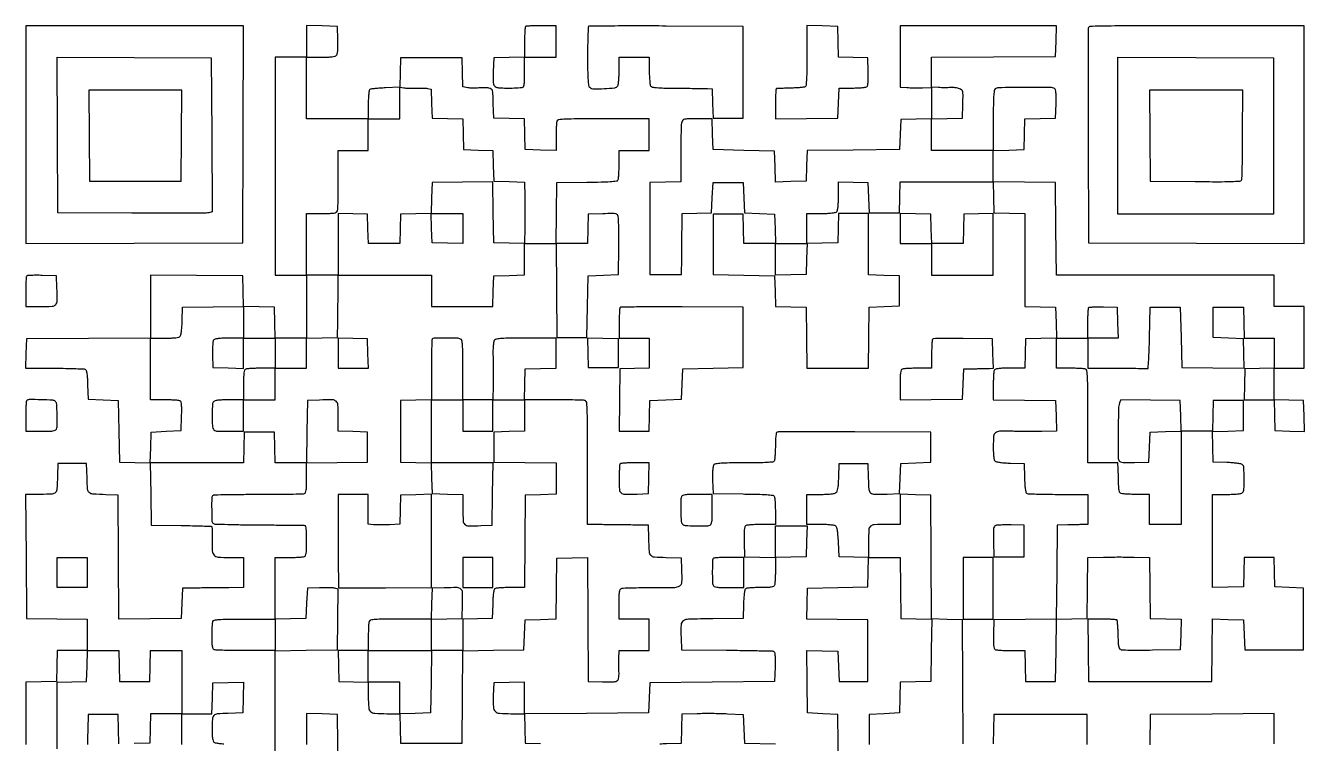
# Model space of a CAD drawing. Extents: x 179 to 1071, y 112 to 1107.
# Drawn here: x 179 to 1071, y 606 to 1107 of the extents above; entities that cross this region are included whole.
import ezdxf

# ---------------------------------------------------------------- set-up
doc = ezdxf.new("R2010")
doc.units = 0

msp = doc.modelspace()

# ---------------------------------------------------------------- linework, layer by layer
for points in [[(353, 584), (353, 627.480498), (353, 670.960995), (374.75, 671.230498), (396.5, 671.5), (396.73565, 692.73455), (396.9713, 713.969099), (394.73565, 714.529604, 0.048089), (393.39282, 714.731927, 0.00718), (390.659847, 714.838788, 0.008019), (387.418254, 714.866937, 0.006836), (384, 714.795054), (375.5, 714.5), (375, 704), (374.5, 693.5), (363.75, 693.216168), (353, 692.932337), (353, 714.466168), (353, 736), (362.418213, 736, 0.005951), (366.140776, 736.044305, 0.007831), (369.534475, 736.178303, 0.005915), (372.361889, 736.367894, 0.07203), (373.418213, 736.606989, 0.205218), (374.23239, 737.398405, 0.063068), (374.69735, 739.086379, 0.030363), (374.940414, 742.039857, 0.005351), (375, 747.606989, 0.006198), (374.938462, 752.570957, 0.023315), (374.716381, 755.675367, 0.032937), (374.355147, 757.617592, 0.310303), (373.75, 758.147591, 0.026645), (372.77496, 758.210326, 0.000163), (363.887827, 758.304976, 0.000673), (353.739243, 758.396104, 0.000429), (341.931964, 758.476114, -0.002213), (330.129459, 758.598207, -0.003482), (319.996087, 758.81848, -0.000929), (311.174445, 759.08813, -0.131032), (310.181964, 759.38754, -0.249269), (309.202904, 761.06375, -0.007455), (308.99219, 769.440656, -0.007378), (309.030067, 777.826138, -0.254796), (309.976166, 779.48527, -0.13406), (310.805462, 779.730075, -0.000663), (319.609708, 779.899024, -0.002953), (329.658116, 780.01917, -0.001857), (341.400415, 780.046603, 0.001861), (353.184314, 780.074231, 0.002876), (363.36725, 780.194584, 0.000912), (372.182421, 780.365564, 0.086512), (373.424248, 780.609305, 0.2059), (374.234339, 781.398814, 0.062474), (374.69745, 783.089555, 0.030266), (374.940287, 786.042452, 0.005385), (375, 791.587101), (375, 801.960225), (396.25, 802.230112), (417.5, 802.5), (417.5, 813), (417.5, 823.5), (407.25, 823.784983), (397, 824.069966), (397, 834.515931, 0.013279), (396.787682, 842.508945, 0.203503), (395.601462, 844.935814, 0.179309), (392.962726, 845.92841, 0.009911), (384, 845.795054), (375.5, 845.5), (375.230498, 823.75), (374.960995, 802), (364.014329, 802), (353.067663, 802), (352.783832, 812.75), (352.5, 823.5), (342, 823.5), (331.5, 823.5), (331.216168, 812.75), (330.932337, 802), (298.432337, 802), (265.932337, 802), (266.216168, 812.75), (266.5, 823.5), (277, 824), (287.5, 824.5), (287.788231, 834.417355, 0.006827), (287.861823, 839.195195, 0.023663), (287.721018, 842.282937, 0.033714), (287.395734, 844.294865, 0.19692), (286.788231, 845.152042, 0.115445), (285.860149, 845.475649, 0.007585), (283.014355, 845.733781, 0.010675), (279.578609, 845.919286, 0.007755), (275.75, 845.984687), (266, 846), (266, 867.5), (266, 889), (275.877555, 889, 0.00775), (280.465038, 889.07111, 0.021862), (283.661716, 889.310401, 0.027915), (285.855494, 889.69658, 0.163434), (286.837437, 890.304124, 0.131421), (287.277004, 891.259099, 0.010763), (287.687053, 893.999888, 0.013854), (288.019842, 897.34104, 0.010217), (288.209882, 901.054124), (288.5, 910.5), (309.75, 910.769888), (331, 911.039775), (331, 900.019888), (331, 889), (321.122445, 889, 0.007831), (316.571441, 888.928718, 0.021429), (313.364445, 888.690402, 0.026635), (311.147197, 888.309148, 0.165109), (310.176942, 887.713201, 0.138649), (309.750801, 886.751687, 0.014183), (309.466611, 884.25361, 0.016207), (309.301367, 881.109089, 0.010475), (309.304497, 877.463201), (309.5, 868.5), (320.25, 868.216168), (331, 867.932337), (331, 878.466168), (331, 889), (342, 889), (353, 889), (353, 878.5), (353, 868), (343.581787, 868, 0.005951), (339.859224, 867.955695, 0.007831), (336.465525, 867.821697, 0.005915), (333.638111, 867.632106, 0.07203), (332.581787, 867.393011, 0.205218), (331.76761, 866.601595, 0.063068), (331.30265, 864.913621, 0.030363), (331.059586, 861.960143, 0.005351), (331, 856.393011), (331, 846), (321.2, 846, 0.008695), (316.928253, 845.925705, 0.018472), (313.630442, 845.688776, 0.019349), (311.200304, 845.328068, 0.150969), (310.2, 844.8, 0.180438), (309.359131, 842.958582, 0.010157), (309.033618, 836.583513, 0.015809), (309.039417, 830.235482, 0.05739), (309.630286, 826.25, 0.133542), (310.365943, 824.986773, 0.144985), (311.618562, 824.318691, 0.046747), (314.088289, 824.049468, 0.003789), (320.616631, 824), (331, 824), (331, 835), (331, 846), (342, 846), (353, 846), (353, 857), (353, 868), (364, 868), (375, 868), (375, 878.466168), (375, 888.932337), (385.75, 889.216168), (396.5, 889.5), (396.704554, 900.5, 0.001111), (396.786257, 905.490286, 0.000664), (396.86237, 911.426562, 0.000664), (396.922475, 917.339105, 0.001152), (396.954554, 922.25), (397, 933), (429.5, 933), (462, 933), (462, 922), (462, 911), (483.466168, 911), (504.932337, 911), (505.216168, 921.75), (505.5, 932.5), (516.25, 932.783832), (527, 933.067663), (527, 944.033832), (527, 955), (537.986336, 955), (548.972671, 955), (549.236336, 922.25), (549.5, 889.5), (560, 889.5), (570.5, 889.5), (571, 911), (571.5, 932.5), (582, 933), (592.5, 933.5), (592.707154, 952.5, 0.00249), (592.751242, 959.944989, 0.003497), (592.711014, 966.589874, 0.00208), (592.614736, 972.183745, 0.046977), (592.429398, 973.784677, 0.130254), (591.778368, 975.072084, 0.16623), (590.627756, 975.721912, 0.049678), (588.292738, 975.921782, 0.003489), (581.722245, 975.784677), (571.5, 975.5), (571.215017, 965.25), (570.930034, 955), (559.945129, 955), (548.960225, 955), (549.230112, 976.25), (549.5, 997.5), (570.453905, 997.770909, 0.003025), (580.461676, 997.960859, 0.01097), (586.820243, 998.259718, 0.009456), (591.178296, 998.64341, 0.228384), (592.188593, 999.270909, 0.116808), (592.498111, 1000.164699, 0.007107), (592.744518, 1003.003017, 0.010291), (592.921976, 1006.425604, 0.007413), (592.984687, 1010.25), (593, 1020), (603.5, 1020), (614, 1020), (614, 1031), (614, 1042), (582.106989, 1042, 0.001266), (563.712104, 1041.953426, 0.010892), (555.498054, 1041.732843, 0.016926), (550.79951, 1041.344421, 0.278928), (549.606989, 1040.418213, 0.0721), (549.367872, 1039.361111, 0.005887), (549.178303, 1036.524537, 0.007809), (549.044304, 1033.119908, 0.00593), (549, 1029.384381), (549, 1019.932337), (538.25, 1020.216168), (527.5, 1020.5), (527.216508, 1031.216508), (526.933016, 1041.933016), (516.216508, 1042.216508), (505.5, 1042.5), (505.215811, 1052.678054, 0.003511), (504.979961, 1059.4261, 0.057567), (504.627258, 1061.654614, 0.180797), (503.819283, 1062.763461, 0.09359), (502.215811, 1063.435219, 0.033736), (500.876884, 1063.627515, 0.01387), (499.04401, 1063.714568, 0.013649), (497.064985, 1063.699579, 0.017044), (495.231884, 1063.572975, -0.017521), (493.346104, 1063.444539, -0.012072), (491.204593, 1063.425645, -0.012186), (489.141171, 1063.507587, -0.024208), (487.515483, 1063.6912), (484.067198, 1064.25078), (483.783599, 1074.37539), (483.5, 1084.5), (462, 1084.5), (440.5, 1084.5), (440.215977, 1074.336928), (439.931953, 1064.173856), (442.715977, 1063.656725, 0.029166), (444.15437, 1063.475486, 0.009447), (446.297818, 1063.372237, 0.009383), (448.6901, 1063.347178, 0.01041), (451, 1063.414438, -0.009518), (453.304936, 1063.485672, -0.008687), (455.682295, 1063.472567, -0.008725), (457.805691, 1063.386874, -0.027759), (459.216323, 1063.226376), (461.932645, 1062.763471), (462.216323, 1052.631735), (462.5, 1042.5), (473.216508, 1042.216508), (483.933016, 1041.933016), (484.216508, 1031.216508), (484.5, 1020.5), (494.716519, 1020.215387), (504.933039, 1019.930773), (505.216519, 1009.215387), (505.5, 998.5), (516.216508, 998.216508), (526.933016, 997.933016), (527.216508, 987.716508, -0.004717), (527.303, 982.992838, -0.002562), (527.324784, 977.186661, -0.002552), (527.28653, 971.279239, -0.004038), (527.187011, 966.216807), (526.874022, 954.933614), (516.187011, 955.216807), (505.5, 955.5), (505.230055, 976.76983), (504.960109, 998.039659), (483.730055, 997.76983), (462.5, 997.5), (462.216508, 986.783492), (461.933016, 976.066984), (451.216508, 975.783492), (440.5, 975.5), (440.215017, 965.25), (439.930034, 955), (429, 955), (418.069966, 955), (417.784983, 965.25), (417.5, 975.5), (407.25, 975.784983), (397, 976.069966), (397, 954.534983), (397, 933), (386, 933), (375, 933), (375, 954.5), (375, 976), (385.393011, 976, 0.004973), (391.189863, 976.057652, 0.033632), (394.047289, 976.307247, 0.078579), (395.629862, 976.816287, 0.186196), (396.446009, 977.719899, 0.072938), (396.700008, 978.851551, 0.006692), (396.87834, 981.734044, 0.008533), (396.986822, 985.194514, 0.006585), (396.990985, 988.969899, -0.001541), (396.951255, 993.391316, -0.000823), (396.927974, 998.858345, -0.000819), (396.922525, 1004.441095, -0.001277), (396.937986, 1009.25), (397, 1020), (407.5, 1020), (418, 1020), (418, 1031), (418, 1042), (429, 1042), (440, 1042), (440, 1053.002541), (440, 1064.005081), (430.061295, 1063.59944, 0.00572), (426.176507, 1063.39635, 0.008135), (422.730329, 1063.12028, 0.00499), (419.8539, 1062.813689, 0.10979), (419.061295, 1062.537882, 0.220157), (418.612945, 1061.859226, 0.012651), (418.293185, 1059.316945, 0.016255), (418.071006, 1056.021126, 0.008701), (418, 1051.940983), (418, 1042), (396.5, 1042), (375, 1042), (375, 1063.5), (375, 1085), (384.877555, 1085, 0.007345), (389.653266, 1085.070162, 0.024181), (392.794146, 1085.314808, 0.035127), (394.875583, 1085.728754, 0.154085), (395.916414, 1086.399285, 0.132968), (396.412685, 1087.486141, 0.020746), (396.703614, 1089.849829, 0.018924), (396.84141, 1093.042317, 0.009044), (396.788859, 1097.149285), (396.5, 1106.5), (385.75, 1106.783832), (375, 1107.067663), (375, 1096.033832), (375, 1085), (364, 1085), (353, 1085), (353, 1009), (353, 933), (364, 933), (375, 933), (375, 911), (375, 889), (364.033832, 889), (353.067663, 889), (352.783832, 899.75), (352.5, 910.5), (341.783492, 910.783492), (331.066984, 911.066984), (330.783492, 921.783492), (330.5, 932.5), (298.25, 932.763853), (266, 933.027706), (266, 911.024476), (266, 889.021245), (222.75, 888.760623), (179.5, 888.5), (179.215017, 878.25), (178.930034, 868), (199.215017, 867.984687, -0.003538), (207.076835, 867.923121, -0.005399), (213.897075, 867.747767, -0.002133), (219.727615, 867.50993, -0.131013), (220.711195, 867.199653, -0.199883), (221.262532, 866.411, -0.01918), (221.684251, 864.055937, -0.019108), (222.012968, 860.800174, -0.00836), (222.211195, 856.464966), (222.5, 846.5), (233, 846), (243.5, 845.5), (244, 824), (244.5, 802.5), (255.230591, 802.216365), (265.961183, 801.93273), (266.230591, 780.216365), (266.5, 758.5), (287.40472, 758.261946, -0.002132), (295.453606, 758.135955, -0.003434), (302.310237, 757.952263, -0.000677), (308.333837, 757.741317, -0.189479), (308.79134, 757.541993, -0.186573), (308.979681, 757.116243, -0.003703), (309.076643, 754.704492, -0.008295), (309.122821, 751.852023, -0.005409), (309.085875, 748.559123, 0.016957), (309.180737, 740.571025, 0.18061), (310.434124, 737.632361, 0.186416), (313.287515, 736.2832, 0.01827), (321.035184, 736), (331, 736), (331, 725.5), (331, 715), (320.75, 714.902492, 0.000362), (316.032594, 714.8542, 0.000201), (310.279688, 714.788832, 0.0002), (304.45558, 714.717978, 0.000324), (299.5, 714.652492), (288.5, 714.5), (288, 704), (287.5, 693.5), (265.760637, 693.230527), (244.021274, 692.961055), (243.760637, 736.230527), (243.5, 779.5), (235, 779.75078, -0.008001), (225.85434, 780.167162, -0.165236), (223.34273, 781.196667, -0.196929), (222.190479, 783.49116, -0.012174), (221.784869, 791.2603), (221.5, 801.5), (211.5, 801.5), (201.5, 801.5), (201.24922, 793, -0.007931), (200.829655, 783.756022, -0.170355), (199.784908, 781.275899, -0.199704), (197.469776, 780.184801, -0.011549), (189.470325, 780), (178.978755, 780), (179.239377, 736.75), (179.5, 693.5), (200.75, 693.230112), (222, 692.960225), (222, 681.980112), (222, 671), (211.533832, 671), (201.067663, 671), (200.783832, 660.25), (200.5, 649.5), (189.75, 649.216168), (179, 648.932337), (179, 605.446281)], [(833.021245, 606), (832.760623, 649.25), (832.5, 692.5), (821.760597, 692.783724), (811.021195, 693.067448), (810.760597, 736.283724), (810.5, 779.5), (799.75, 779.783832), (789, 780.067663), (789, 769.533832), (789, 759), (780.25, 758.986345, 0.009413), (771.010986, 758.797967, 0.17743), (768.372899, 757.712278, 0.197684), (767.203053, 755.219848, 0.012126), (767, 746.848386), (767, 735.930034), (756.75, 736.215017), (746.5, 736.5), (746, 746.789574, 0.007003), (745.685265, 751.813858, 0.024907), (745.278859, 755.012702, 0.037482), (744.750792, 757.071307, 0.172307), (744, 758.024261, 0.108824), (742.965684, 758.396488, 0.009887), (740.223437, 758.696246, 0.012444), (736.902151, 758.909829, 0.00942), (733.25, 758.984687), (724, 759), (724, 769.5), (724, 780), (733.30887, 780, 0.009812), (737.35615, 780.079431, 0.018544), (740.610301, 780.328301, 0.02024), (743.071188, 780.710018, 0.112838), (744.28333, 781.25, 0.135585), (745.125269, 782.340539, 0.052369), (745.663989, 784.191066, 0.030165), (746.011887, 787.117316, 0.007256), (746.224459, 792), (746.5, 801.5), (756.5, 801.5), (766.5, 801.5), (766.784869, 791.2603, 0.013827), (767.218122, 783.45705, 0.200378), (768.466432, 781.051258, 0.174565), (771.13313, 780.074823, 0.010012), (780, 780.204946), (788.5, 780.5), (789, 791), (789.5, 801.5), (800, 802), (810.5, 802.5), (810.5, 813), (810.5, 823.5), (757.5, 823.662905, 0.000883), (737.091495, 823.689595, 0.001422), (719.701563, 823.632187, 0.000219), (704.282048, 823.530694, 0.092989), (703.25, 823.329572, 0.238943), (702.665542, 822.668275, 0.031135), (702.294587, 820.764638, 0.024166), (702.059199, 817.896344, 0.007972), (701.984687, 813.666667, -0.008158), (701.919853, 810.062568, -0.011123), (701.736193, 806.818193, -0.008145), (701.480209, 804.134082, -0.114021), (701.160254, 803.225056, -0.227039), (700.108342, 802.567328, -0.012865), (696.183001, 802.226721, -0.012304), (690.209479, 802.010273, -0.002945), (680.280077, 801.953446, 0.002795), (669.953394, 801.897436, 0.013421), (664.074053, 801.674778, 0.017718), (660.368694, 801.302534, 0.187791), (659.065652, 800.579105, 0.134505), (658.581367, 799.509967, 0.01961), (658.296278, 797.119442, 0.018454), (658.159879, 793.917876, 0.009139), (658.211141, 789.850715), (658.5, 780.5), (679.43078, 780.266509, -0.002914), (689.644088, 780.093044, -0.011524), (695.919899, 779.805049, -0.011028), (700.117617, 779.422171, -0.226826), (701.165467, 778.766509, -0.114482), (701.483488, 777.860578, -0.007973), (701.737725, 775.15485, -0.010987), (701.920243, 771.885433, -0.008035), (701.984687, 768.25), (702, 759), (692.25, 758.984687, 0.007747), (688.42149, 758.91935, 0.010666), (684.986053, 758.734034, 0.007573), (682.140441, 758.476177, 0.115477), (681.21316, 758.152902, 0.199716), (680.60233, 757.281101, 0.032047), (680.279186, 755.18343, 0.022682), (680.138947, 751.955578, 0.006397), (680.21316, 746.918214), (680.5, 736.5), (691.25, 736.216168), (702, 735.932337), (702, 727.047956, -0.0063), (701.955668, 723.529935, -0.008182), (701.821697, 720.308712, -0.006369), (701.631755, 717.625356, -0.070869), (701.393011, 716.581787, -0.194682), (700.644645, 715.780017, -0.068336), (699.110608, 715.307461, -0.033702), (696.463534, 715.055269, -0.006483), (691.643011, 714.984687, 0.007787), (688.052528, 714.922753, 0.010713), (684.829971, 714.747767, 0.007626), (682.161051, 714.504423, 0.115495), (681.288805, 714.199653, 0.199883), (680.737468, 713.411, 0.01918), (680.315749, 711.055937, 0.019108), (679.987032, 707.800174, 0.00836), (679.788805, 703.464966), (679.5, 693.5), (658.264071, 693.230153, 0.003568), (641.474131, 692.89695, 0.129025), (637.789178, 691.822906, 0.254171), (636.206112, 689.138025, 0.017415), (636.204946, 680), (636.5, 671.5), (667.980235, 671.268639, -0.001458), (680.141057, 671.143795, -0.002286), (690.596478, 670.958144, -0.000594), (699.720242, 670.743559, -0.085635), (700.765415, 670.536524, -0.244362), (701.395366, 669.825565, -0.037846), (701.724303, 667.910156, -0.024495), (701.864417, 664.828464, -0.006055), (701.785181, 659.767885), (701.5, 649.5), (658, 649), (614.5, 648.5), (614, 638), (613.5, 627.5), (570.25, 627.239377), (527, 626.978755), (527, 638.023209), (527, 649.067663), (516.25, 648.783832), (505.5, 648.5), (505.213897, 639.357531, 0.01941), (505.272223, 631.613687, 0.186528), (506.577751, 628.651859, 0.180635), (509.557868, 627.287282, 0.017997), (517.536445, 627), (526.930034, 627), (527.215017, 616.75), (527.5, 606.5), (538.25, 606.216168)], [(745.76903, 596.072148, 0.002925), (745.720112, 606.040545), (745.5, 626.5), (735, 627), (724.5, 627.5), (724.230403, 649.284031), (723.960806, 671.068061), (734.730403, 670.784031), (745.5, 670.5), (746, 660), (746.5, 649.5), (756.5, 649.5), (766.5, 649.5), (766.5, 671), (766.5, 692.5), (745.216371, 692.769986), (723.932742, 693.039971), (724.216371, 703.769986), (724.5, 714.5), (745.5, 715), (766.5, 715.5), (766.784983, 725.75), (767.069966, 736), (778.015095, 736), (788.960225, 736), (789.230112, 714.75), (789.5, 693.5), (800.269408, 693.215971), (811.038815, 692.931943), (810.769408, 671.215971), (810.5, 649.5), (799.783492, 649.216508), (789.066984, 648.933016), (788.783492, 638.216508), (788.5, 627.5), (778, 627), (767.5, 626.5), (767.5, 605.5)], [(200.88882, 602.481999, -0.000694), (200.881759, 612.561227, -0.00058), (200.904131, 624.670949, -0.000337), (200.957682, 639.215017), (201, 648.930034), (211.25, 649.215017), (221.5, 649.5), (221.783832, 660.25), (222.067663, 671), (233, 671), (243.932337, 671), (244.216168, 660.25), (244.5, 649.5), (255, 649.5), (265.5, 649.5), (265.783832, 660.25), (266.067663, 671), (277.033832, 671), (288, 671), (288, 649), (288, 627), (277.034983, 627), (266.069966, 627), (265.784983, 616.75), (265.5, 606.5), (254.785353, 606.216527)], [(287.860325, 605.573437, 0.000692), (287.920534, 611.373532, 0.001159), (287.953106, 616.25), (288, 627), (298.466168, 627), (308.932337, 627), (309.216168, 637.75), (309.5, 648.5), (320.284178, 648.784178), (331.068357, 649.068357), (330.784178, 638.284178), (330.5, 627.5), (320.357794, 627.216207, 0.012758), (312.700826, 626.806256, 0.184021), (310.284945, 625.660123, 0.180255), (309.218499, 623.18736, 0.012146), (309.013655, 615.372445, 0.012601), (309.087186, 612.215035, 0.026863), (309.336181, 609.787097, 0.032908), (309.732188, 608.030245, 0.148727), (310.304124, 607.162563, 0.131421), (311.259099, 606.722996, 0.010763), (313.999888, 606.312947, 0.013854), (317.34104, 605.980158, 0.010217)], [(244.070705, 605.933054), (243.785353, 616.216527), (243.5, 626.5), (233, 626.5), (222.5, 626.5), (222.296894, 616, 0.001202), (222.215634, 611.202902, 0.000693), (222.139675, 605.426563, 0.000692)], [(396.79332, 595.998408, 0.00288), (396.735476, 606.050041), (396.5, 626.5), (385.75, 626.783832), (375, 627.067663), (375, 605.533832)], [(621.445159, 606.01506, -0.007781), (626.035936, 606.212654), (636.5, 606.5), (636.78428, 616.686339), (637.068561, 626.872678), (647.399277, 627.186339, -0.006256), (652.140182, 627.270926, -0.003528), (657.892816, 627.260987, -0.00352), (663.698067, 627.169124, -0.00576), (668.614997, 627), (679.5, 626.5), (680, 616.5), (680.5, 606.5), (702, 606)]]:
    msp.add_lwpolyline(points, format="xyb")
for points in [[(179, 1030.993714), (179, 954.987428), (254.75, 955.243714), (330.5, 955.5), (330.756286, 1031.25), (331.012572, 1107), (255.006286, 1107), (179, 1107)], [(223.235953, 1030.25), (223.5, 998.5), (255.5, 998.5), (287.5, 998.5), (287.764047, 1030.25), (288.028094, 1062), (255.5, 1062), (222.971906, 1062)], [(484, 965.466168), (484, 954.932337), (473.25, 955.216168), (462.5, 955.5), (462.215017, 965.75), (461.930034, 976), (472.965017, 976), (484, 976)], [(789, 965.533832), (789, 955), (800, 955), (811, 955), (811, 944), (811, 933), (832.5, 933), (854, 933), (854, 954.534983), (854, 976.069966), (843.75, 975.784983), (833.5, 975.5), (833.215017, 965.25), (832.930034, 955), (822, 955), (811.069966, 955), (810.784983, 965.25), (810.5, 975.5), (799.75, 975.783832), (789, 976.067663)], [(723.783832, 944.25), (723.5, 933.5), (712.75, 933.216168), (702, 932.932337), (702, 943.966168), (702, 955), (713.033832, 955), (724.067663, 955)], [(397, 878.534983), (397, 868), (407.534983, 868), (418.069966, 868), (417.784983, 878.25), (417.5, 888.5), (407.25, 888.784983), (397, 889.069966)], [(571.214639, 878.78419), (571.5, 868.5), (582, 868.5), (592.5, 868.5), (592.5, 878.5), (592.5, 888.5), (581.714639, 888.78419), (570.929279, 889.068381)], [(723.783832, 747.25), (723.5, 736.5), (712.75, 736.216168), (702, 735.932337), (702, 746.966168), (702, 758), (713.033832, 758), (724.067663, 758)], [(222, 725.5), (222, 715), (211.5, 715), (201, 715), (201, 725.5), (201, 736), (211.5, 736), (222, 736)], [(484, 725.5), (484, 715), (494.5, 715), (505, 715), (505, 725.5), (505, 736), (494.5, 736), (484, 736)], [(833, 714.5), (833, 693), (843.5, 693), (854, 693), (854, 714.5), (854, 736), (843.5, 736), (833, 736)], [(461.769502, 649.25), (461.5, 627.5), (450.75, 627.216168), (440, 626.932337), (440, 637.966168), (440, 649), (429, 649), (418, 649), (418, 660), (418, 671), (440.019502, 671), (462.039005, 671)]]:
    msp.add_lwpolyline(points, close=True)
for points in [[(527.666667, 1106.333333, 0.178489), (527.399823, 1105.754766, 0.004541), (527.195833, 1102.837021, 0.009138), (527.048278, 1099.362473, 0.006042), (527, 1095.367165), (527, 1085.067663), (516.25, 1084.783832), (505.5, 1084.5), (505.213656, 1074.739067, 0.004039), (505.08177, 1068.533522, 0.050799), (505.288317, 1066.201457, 0.147555), (505.943157, 1064.952312, 0.10833), (507.259745, 1064.091345, 0.077354), (509.452685, 1063.62641, 0.010356), (514.186954, 1063.466288, 0.012145), (519.68858, 1063.527862, 0.011699), (525.25, 1063.855691, 0.22989), (526.178853, 1064.405181, 0.105821), (526.704897, 1065.746281, 0.036492), (526.948384, 1068.444431, 0.004262), (527, 1074.5), (527, 1085), (538, 1085), (549, 1085), (549, 1096), (549, 1107), (538.666667, 1107, 0.006022), (534.658388, 1106.951724, 0.009111), (531.172917, 1106.804167, 0.004516), (528.245497, 1106.600197, 0.178563)], [(571.675268, 1106.341934, 0.189092), (571.401492, 1105.714826, 0.001384), (571.19836, 1099.928078, 0.004955), (571.048725, 1093.251947, 0.003125), (571, 1085.455778, 0.002577), (571.055738, 1074.641088, 0.014625), (571.283438, 1068.887531, 0.022959), (571.684662, 1065.405247, 0.181311), (572.477235, 1064.018894, 0.170093), (575.309702, 1062.966422, 0.017242), (582.598842, 1063.080703, 0.015382), (589.901787, 1063.67294, 0.22768), (592.021277, 1065, 0.109076), (592.394667, 1066.034549, 0.009924), (592.695369, 1068.776562, 0.012483), (592.909611, 1072.09785, 0.009449), (592.984687, 1075.75), (593, 1085), (603.5, 1085), (614, 1085), (614.015313, 1075.75, 0.009453), (614.090414, 1072.09785, 0.012487), (614.30473, 1068.776562, 0.009928), (614.60554, 1066.034576, 0.109105), (614.979061, 1065, 0.204865), (616.149538, 1064.194356, 0.027901), (619.157257, 1063.761586, 0.016916), (624.196212, 1063.492808, 0.00295), (633.713748, 1063.363733, -0.000462), (640.760292, 1063.30324, -0.000599), (647.2197, 1063.234085, -0.000448), (652.634223, 1063.16478, -0.005417), (654.715017, 1063.113733), (657.930034, 1063), (658.215017, 1052.75), (658.5, 1042.5), (669, 1042.5), (679.5, 1042.5), (679.5, 1074.5), (679.5, 1106.5), (625.925268, 1106.758601, 0.001186), (605.33587, 1106.809149, 0.001941), (587.889753, 1106.742878, 0.000214), (572.33074, 1106.616723, 0.196695)], [(789, 1085.5), (789, 1064), (793.75, 1063.799084, 0.006221), (796.012667, 1063.731566, 0.002919), (798.940625, 1063.69774, 0.002891), (802.010141, 1063.697948, 0.004059), (804.75, 1063.736219), (811, 1063.87427), (811, 1052.970967), (811, 1042.067663), (800.25, 1041.783832), (789.5, 1041.5), (789, 1031), (788.5, 1020.5), (756.283692, 1020.236191), (724.067383, 1019.972383), (723.783692, 1009.236191), (723.5, 998.5), (712.784171, 998.216515), (702.068343, 997.93303), (701.784171, 1008.716515), (701.5, 1019.5), (680, 1020), (658.5, 1020.5), (658.216168, 1031.25), (657.932337, 1042), (647.5828, 1042, 0.003808), (641.078006, 1041.950457, 0.04688), (638.614743, 1041.681084, 0.145131), (637.364818, 1041.013005, 0.133242), (636.630286, 1039.75, 0.056178), (636.38973, 1038.154016, 0.002325), (636.200423, 1032.369313, 0.00401), (636.062727, 1025.500838, 0.002833), (636.013655, 1017.783832), (636, 998.067663), (625.25, 997.783832), (614.5, 997.5), (614.5, 965.5), (614.5, 933.5), (625.5, 933.5), (636.5, 933.5), (636.628498, 944.5, -0.000016), (636.686516, 949.453141, -0.00001), (636.754941, 955.269411, -0.00001), (636.822715, 961.01116, -0.000018), (636.878498, 965.715017), (637, 975.930034), (647.25, 976.215017), (657.5, 976.5), (658, 987), (658.5, 997.5), (669, 997.5), (679.5, 997.5), (680, 987), (680.5, 976.5), (691, 976), (701.5, 975.5), (701.784983, 965.25), (702.069966, 955), (691.069966, 955), (680.069966, 955), (679.784983, 965.25), (679.5, 975.5), (669, 975.5), (658.5, 975.5), (658.5, 954.5), (658.5, 933.5), (680, 933), (701.5, 932.5), (701.783492, 921.783492), (702.066984, 911.066984), (712.783492, 910.783492), (723.5, 910.5), (723.769888, 889.25), (724.039775, 868), (745.5, 868), (766.960225, 868), (767.230112, 889.25), (767.5, 910.5), (778, 911), (788.5, 911.5), (788.5, 922), (788.5, 932.5), (777.75, 932.783832), (767, 933.067663), (767, 954.533832), (767, 976), (756.534983, 976), (746.069966, 976), (745.784983, 965.75), (745.5, 955.5), (734.75, 955.216168), (724, 954.932337), (724, 965.466168), (724, 976), (733.8, 976, 0.008695), (738.071747, 976.074295, 0.018472), (741.369558, 976.311224, 0.019349), (743.799696, 976.671932, 0.150969), (744.8, 977.2, 0.151099), (745.328426, 978.201601, 0.019307), (745.688993, 980.637948, 0.018431), (745.925784, 983.94585, 0.008651), (746, 988.234983), (746, 998.069966), (756.25, 997.784983), (766.5, 997.5), (767, 987), (767.5, 976.5), (778, 976.5), (788.5, 976.5), (788.783832, 987.25), (789.067663, 998), (821.5, 998), (853.932337, 998), (854.216168, 987.25), (854.5, 976.5), (865.25, 976.216168), (876, 975.932337), (876, 943.5), (876, 911.067663), (886.75, 910.783832), (897.5, 910.5), (897.783485, 899.784171), (898.06697, 889.068343), (887.283485, 888.784171), (876.5, 888.5), (876.215017, 878.25), (875.930034, 868), (865.572006, 868, 0.005378), (860.025624, 867.940347, 0.030449), (857.080782, 867.697172, 0.063222), (855.397244, 867.232062, 0.204941), (854.606989, 866.418213, 0.07199), (854.367906, 865.362338, 0.005931), (854.178303, 862.540204, 0.007843), (854.044306, 859.152805, 0.005963), (854, 855.437715), (854, 846.039005), (875.75, 845.769502), (897.5, 845.5), (897.783832, 834.75), (898.067663, 824), (887.783832, 823.908897, -0.001983), (883.141704, 823.886186, -0.001214), (877.667206, 823.894411, -0.001217), (872.246767, 823.928915, -0.002167), (867.785381, 823.987514, 0.008624), (858.321281, 823.989611, 0.15902), (855.522142, 823.023246, 0.21631), (854.252625, 820.682282, 0.017717), (854, 813.555057, 0.008452), (854.07251, 809.26561, 0.022761), (854.314082, 806.226461, 0.028943), (854.702665, 804.123347, 0.160737), (855.304124, 803.162563, 0.131421), (856.259099, 802.722996, 0.010763), (858.999888, 802.312947, 0.013854), (862.34104, 801.980158, 0.010217), (866.054124, 801.790118), (875.5, 801.5), (875.788805, 791.535034, 0.00836), (875.987032, 787.199826, 0.019108), (876.315749, 783.944063, 0.01918), (876.737468, 781.589, 0.199883), (877.288805, 780.800347, 0.131294), (878.274703, 780.489938, 0.002049), (884.239524, 780.252233, 0.005289), (891.209892, 780.076871, 0.003459), (899.25, 780.015313), (920, 780), (920, 769.5), (920, 759), (916.75, 758.938772, 0.001371), (915.015284, 758.901331, 0.000365), (912.251562, 758.832078, 0.00037), (909.109764, 758.748725, 0.000382), (906, 758.661539), (898.5, 758.445534), (898.236361, 725.742231), (897.972721, 693.038929), (876.236361, 692.769464), (854.5, 692.5), (854.211769, 682.582645, 0.006827), (854.138177, 677.804805, 0.023663), (854.278982, 674.717063, 0.033714), (854.604266, 672.705135, 0.19692), (855.211769, 671.847958, 0.115349), (856.139207, 671.524379, 0.007622), (858.975707, 671.266219, 0.010705), (862.400525, 671.080716, 0.007782), (866.216168, 671.015313), (875.932337, 671), (876.216168, 660.25), (876.5, 649.5), (887, 649.5), (897.5, 649.5), (897.769409, 671.216365), (898.038817, 692.93273), (908.769409, 693.216365), (919.5, 693.5), (919.769707, 714.687975), (920.039414, 735.875951), (930.919814, 736.187975, -0.004495), (935.852219, 736.285059, -0.002695), (941.712027, 736.31612, -0.002698), (947.543315, 736.284129, -0.004696), (952.380405, 736.186051), (962.960597, 735.872102), (963.230298, 714.686051), (963.5, 693.5), (974.283485, 693.215829), (985.06697, 692.931657), (984.783485, 682.215829), (984.5, 671.5), (965, 671.216289, -0.002486), (957.383567, 671.143355, -0.003577), (950.640625, 671.160562, -0.001914), (944.939209, 671.237729, -0.056068), (943.5, 671.424982, -0.162301), (942.410504, 672.112903, -0.11644), (941.774286, 673.41674, -0.042723), (941.42836, 675.930777, -0.004888), (941.190462, 681.650518, 0.00453), (941.035624, 685.438648, 0.006671), (940.825129, 688.761945, 0.00341), (940.59085, 691.563937, 0.116355), (940.381445, 692.191826, 0.232945), (939.865671, 692.514828, 0.006165), (937.102795, 692.762599, 0.011694), (933.77507, 692.941546, 0.007584), (929.921481, 693), (919.960995, 693), (920.230498, 671.25), (920.5, 649.5), (963.5, 649.5), (1006.5, 649.5), (1006.769596, 671.283633), (1007.039192, 693.067266), (1017.769596, 692.783633), (1028.5, 692.5), (1029, 682), (1029.5, 671.5), (1050, 671.5), (1070.5, 671.5), (1070.5, 693), (1070.5, 714.5), (1060.5, 715), (1050.5, 715.5), (1050.215017, 725.75), (1049.930034, 736), (1039.5, 736), (1029.069966, 736), (1028.784983, 725.75), (1028.5, 715.5), (1017.75, 715.216168), (1007, 714.932337), (1007, 747.466168), (1007, 780), (1016.8, 780, 0.008695), (1021.071747, 780.074295, 0.018472), (1024.369558, 780.311224, 0.019349), (1026.799696, 780.671932, 0.150969), (1027.8, 781.2, 0.186413), (1028.874658, 783.627269, 0.013378), (1029.035478, 791.122494, 0.012721), (1028.804305, 798.639733, 0.208414), (1027.695876, 800.837437, 0.131421), (1026.740901, 801.277004, 0.010763), (1024.000112, 801.687053, 0.013854), (1020.65896, 802.019842, 0.010217), (1016.945876, 802.209882), (1007.5, 802.5), (1007.216515, 813.215829), (1006.93303, 823.931657), (1017.716515, 824.215829), (1028.5, 824.5), (1028.5, 835), (1028.5, 845.5), (1018, 845.5), (1007.5, 845.5), (1007.216168, 834.75), (1006.932337, 824), (996, 824), (985.067663, 824), (984.783832, 834.75), (984.5, 845.5), (963.732982, 845.77034), (942.965965, 846.04068), (942.103808, 843.77034, 0.086889), (941.354105, 839.863366, 0.002557), (941.166968, 823.04778, 0.001739), (941.123138, 805.775138, 0.140368), (941.859842, 803.211769, 0.198488), (942.71101, 802.603926, 0.033831), (944.718202, 802.278715, 0.023704), (947.802657, 802.137997, 0.006811), (952.582645, 802.211769), (962.5, 802.5), (963, 813), (963.5, 823.5), (974.25, 823.783832), (985, 824.067663), (985, 791.533832), (985, 759), (974, 759), (963, 759), (963, 769.5), (963, 780), (953.059017, 780, -0.007587), (948.501403, 780.069157, -0.021357), (945.322717, 780.301781, -0.025729), (943.143971, 780.669514, -0.19692), (942.309017, 781.25, -0.096278), (941.98871, 782.046274, -0.014581), (941.711698, 783.748438, -0.015885), (941.504766, 785.802581, -0.013144), (941.411656, 788, 0.001404), (941.366059, 790.416065, 0.000989), (941.301776, 793.132812, 0.000998), (941.229952, 795.731529, 0.002098), (941.161656, 797.75), (941, 802), (930.5, 802), (920, 802), (920, 834.393011, 0.001243), (919.953519, 853.08678, 0.010731), (919.733108, 861.42282, 0.016522), (919.345967, 866.195595, 0.279562), (918.418213, 867.393011, 0.07203), (917.361889, 867.632106, 0.005915), (914.534475, 867.821697, 0.007831), (911.140776, 867.955695, 0.005951), (907.418213, 868), (898, 868), (898, 878.5), (898, 889), (909, 889), (920, 889), (920, 878.5), (920, 868), (940.5, 868, -0.00114), (948.412252, 867.981956, -0.001801), (955.198437, 867.926563, -0.000411), (961.149016, 867.851666, -0.077239), (961.75, 867.75, 0.49189), (962.06223, 867.9602, 0.001309), (962.426563, 873.889062, 0.005582), (962.754431, 880.772959, 0.003294), (963, 889), (963.5, 910.5), (974, 910.5), (984.5, 910.5), (985, 889.5), (985.5, 868.5), (1007.285199, 868.2304), (1029.070399, 867.960799), (1028.785199, 878.2304), (1028.5, 888.5), (1018, 889), (1007.5, 889.5), (1007.5, 900), (1007.5, 910.5), (1018, 910.5), (1028.5, 910.5), (1028.783832, 899.75), (1029.067663, 889), (1039.533832, 889), (1050, 889), (1050, 878.534983), (1050, 868.069966), (1039.75, 867.784983), (1029.5, 867.5), (1029.216168, 856.75), (1028.932337, 846), (1039.432337, 846), (1049.932337, 846), (1050.216168, 835.25), (1050.5, 824.5), (1060.78419, 824.214639), (1071.068381, 823.929279), (1070.78419, 834.714639), (1070.5, 845.5), (1060.25, 845.784983), (1050, 846.069966), (1050, 857.034983), (1050, 868), (1060.5, 868), (1071, 868), (1071, 889.5), (1071, 911), (1060.5, 911), (1050, 911), (1050, 922), (1050, 933), (974.013853, 933), (898.027706, 933), (897.763853, 965.25), (897.5, 997.5), (875.75, 997.769502), (854, 998.039005), (854, 1008.985671), (854, 1019.932337), (864.75, 1020.216168), (875.5, 1020.5), (875.783492, 1031.216508), (876.066984, 1041.933016), (886.783492, 1042.216508), (897.5, 1042.5), (897.788231, 1052.417355, 0.007006), (897.858701, 1057.101695, 0.022563), (897.721368, 1060.214628, 0.029909), (897.411206, 1062.280739, 0.204901), (896.83241, 1063.103577, 0.138933), (893.922547, 1063.932375, 0.002036), (875.881468, 1063.883777, 0.001728), (857.659692, 1063.697529, 0.171412), (855.286107, 1062.822484, 0.194658), (854.62444, 1061.592566, 0.01263), (854.278182, 1057.470214, 0.011774), (854.05916, 1051.213769, 0.002862), (854, 1040.877555), (854, 1020), (832.5, 1020), (811, 1020), (811, 1030.966168), (811, 1041.932337), (821.75, 1042.216168), (832.5, 1042.5), (832.786344, 1052.260933, 0.003758), (832.926745, 1058.697247, 0.057113), (832.704778, 1060.913805, 0.165247), (831.981729, 1062.116097, 0.084827), (830.44928, 1063.019284, 0.040148), (829.183396, 1063.387503, 0.019511), (827.520511, 1063.662341, 0.019213), (825.757309, 1063.814989, 0.026234), (824.162936, 1063.807787, -0.009484), (822.422557, 1063.74161, -0.004511), (820.180675, 1063.719156, -0.00447), (817.836091, 1063.737789, -0.006328), (815.75, 1063.799436), (811, 1064), (811, 1074.489377), (811, 1084.978755), (854.25, 1085.239377), (897.5, 1085.5), (897.783832, 1096.25), (898.067663, 1107), (843.533832, 1107), (789, 1107)], [(724, 1086.092849, -0.00306), (723.939701, 1076.241059, -0.010428), (723.727401, 1069.828825, -0.008101), (723.412152, 1065.3425, -0.237011), (722.828159, 1064.393797, -0.108389), (721.982534, 1064.096912, -0.006771), (719.333838, 1063.809305, -0.009747), (716.140971, 1063.56899, -0.007066), (712.578159, 1063.421052, 0.000674), (709.04514, 1063.319572, 0.000997), (705.946397, 1063.220202, 0.000442), (703.300441, 1063.127729, 0.01968), (702.75, 1063.086273, 0.355596), (702.448533, 1062.777216, 0.004766), (702.220312, 1059.935239, 0.010968), (702.053983, 1056.519915, 0.006682), (702, 1052.480498), (702, 1041.960995), (723.75, 1042.230498), (745.5, 1042.5), (746, 1053), (746.5, 1063.5), (755.697339, 1063.5, 0.010231), (759.413732, 1063.576055, 0.016147), (762.593969, 1063.809309, 0.01343), (765.115315, 1064.145003, 0.157523), (765.986987, 1064.589648, 0.161883), (766.44473, 1065.500603, 0.017091), (766.710717, 1067.89849, 0.017749), (766.840677, 1071.081969, 0.009019), (766.789648, 1075.089648), (766.5, 1084.5), (756.283481, 1084.784613), (746.066961, 1085.069227), (745.783481, 1095.784613), (745.5, 1106.5), (734.75, 1106.783832), (724, 1107.067663)], [(920.460009, 1105.75, 0.090591), (920.266358, 1104.709509, 0.000109), (920.198937, 1082.982812, 0.000984), (920.176611, 1058.652573, 0.000605), (920.241394, 1030), (920.5, 955.5), (995.75, 955.243674), (1071, 954.987348), (1071, 1030.993674), (1071, 1107), (995.968615, 1107, 0.000668), (957.448289, 1106.948566, 0.003471), (936.19131, 1106.744245, 0.001205), (921.475143, 1106.465155, 0.305157)], [(308.758677, 1030.77123), (309.017354, 977.04246), (306.758677, 976.494347, -0.057902), (304.987826, 976.276519, -0.000418), (290.035361, 976.188577, -0.001589), (272.903102, 976.156579, -0.001017), (253, 976.223117), (201.5, 976.5), (201.241383, 1030.758691), (200.982767, 1085.017383), (254.741383, 1084.758691), (308.5, 1084.5)], [(1049.5, 1030), (1049.5, 975.5), (995.211905, 975.5), (940.92381, 975.5), (940.942857, 1025.75, -0.000032), (940.951538, 1045.331386, -0.000047), (940.961905, 1062.563467, -0.000022), (940.972765, 1077.239555, -0.00086), (940.980952, 1080.508612), (941, 1085.017225), (995.25, 1084.758612), (1049.5, 1084.5)], [(963.235953, 1030.25), (963.5, 998.5), (994.93202, 998.235498, 0.001697), (1010.901959, 998.155315, 0.00816), (1019.995146, 998.288929, 0.006635), (1026.009704, 998.555446, 0.241447), (1027.166708, 999.235498, 0.134731), (1027.492293, 1000.296498, 0.001088), (1027.738089, 1009.161365, 0.003824), (1027.920853, 1019.372002, 0.002438), (1027.984687, 1031.25), (1028, 1062), (995.485953, 1062), (962.971906, 1062)], [(179.699448, 932.366114, 0.177451), (179.419778, 931.762931, 0.004898), (179.205463, 928.836713, 0.009512), (179.050668, 925.343898, 0.006317), (179, 921.333333), (179, 911), (189.480948, 911, 0.01319), (197.50249, 911.211645, 0.203196), (199.933469, 912.397028, 0.179688), (200.928151, 915.034911, 0.009927), (200.795054, 924), (200.5, 932.5), (190.449448, 932.782781, 0.006672), (186.547259, 932.840477, 0.010046), (183.145783, 932.777033, 0.005301), (180.300668, 932.636532, 0.183378)], [(593.677267, 910.343934, 0.178204), (593.40626, 909.757191, 0.004638), (593.198947, 906.830197, 0.009241), (593.04905, 903.342351, 0.006117), (593, 899.333333), (593, 889), (603.5, 889), (614, 889), (614, 878.534983), (614, 868.069966), (603.75, 867.784983), (593.5, 867.5), (593.230498, 845.75), (592.960995, 824), (603.446666, 824), (613.932337, 824), (614.216168, 834.75), (614.5, 845.5), (625.5, 846), (636.5, 846.5), (637, 857), (637.5, 867.5), (658.5, 868), (679.5, 868.5), (679.5, 889.5), (679.5, 910.5), (636.927267, 910.760601, 0.001498), (620.556429, 910.811748, 0.00244), (606.661327, 910.745702, 0.000337), (594.330176, 910.618587, 0.19606)], [(940.783832, 899.75), (941.067663, 889), (930.533832, 889), (920, 889), (920, 899.333333, -0.006326), (920.050742, 903.343969, -0.009524), (920.20576, 906.83701, -0.00491), (920.420396, 909.763196, -0.177417), (920.700461, 910.367127, -0.182377), (921.297812, 910.637197, -0.005798), (924.000338, 910.778463, -0.010544), (927.240283, 910.841782, -0.007041), (930.950461, 910.783794), (940.5, 910.5)], [(462.666667, 888.333333, 0.189529), (462.396208, 887.712394, 0.001281), (462.195833, 881.752646, 0.004764), (462.048097, 874.888437, 0.002998), (462, 866.867165), (462, 846.067663), (451.25, 845.783832), (440.5, 845.5), (440.5, 824), (440.5, 802.5), (451.216508, 802.216508), (461.933016, 801.933016), (462.216508, 791.216508), (462.5, 780.5), (473.25, 780.216168), (484, 779.932337), (484, 769.48522, 0.012946), (484.206585, 761.507667, 0.198792), (485.36538, 759.073118, 0.183994), (487.946186, 758.071633, 0.010827), (496.503355, 758.203496), (504.5, 758.5), (504.769654, 780.304539), (505.039309, 802.109078), (494.269654, 801.996108, -0.001253), (489.368337, 801.956975, -0.000736), (483.505773, 801.933487, -0.000736), (477.645075, 801.927262, -0.001256), (472.75, 801.941569), (462, 802), (462, 824), (462, 846), (473, 846), (484, 846), (484, 835), (484, 824), (494.5, 824), (505, 824), (505, 835), (505, 846), (516, 846), (527, 846), (527, 835.033832), (527, 824.067663), (516.25, 823.783832), (505.5, 823.5), (505.5, 813), (505.5, 802.5), (527.25, 802.230498), (549, 801.960995), (549, 791.014329), (549, 780.067663), (538.25, 779.783832), (527.5, 779.5), (527.236147, 747.25), (526.972294, 715), (517.236147, 714.984687, 0.00732), (513.418334, 714.922789, 0.010185), (510.004205, 714.747767, 0.006977), (507.171866, 714.504894, 0.117188), (506.288805, 714.199653, 0.199883), (505.737468, 713.411, 0.01918), (505.315749, 711.055937, 0.019108), (504.987032, 707.800174, 0.00836), (504.788805, 703.464966), (504.5, 693.5), (494.25, 693.215017), (484, 692.930034), (484, 681.965017), (484, 671), (473, 671), (462, 671), (462, 681.966168), (462, 692.932337), (472.75, 693.216168), (483.5, 693.5), (483.784677, 703.722245, 0.013848), (483.785832, 711.5543, 0.210395), (482.650621, 713.951391, 0.179386), (480.028591, 714.934656, 0.009619), (471, 714.795054), (462.5, 714.5), (462.216168, 703.75), (461.932337, 693), (440.573157, 693, 0.002049), (428.472196, 692.950419, 0.015924), (422.829945, 692.724381, 0.030077), (419.66196, 692.303692, 0.258602), (418.606989, 691.418213, 0.07203), (418.367894, 690.361889, 0.005915), (418.178303, 687.534475, 0.007831), (418.044305, 684.140776, 0.005951), (418, 680.418213), (418, 671), (407.466168, 671), (396.932337, 671), (397.216168, 660.25), (397.5, 649.5), (407.75, 649.215017), (418, 648.930034), (418, 639.000201, 0.017787), (418.274906, 631.274838, 0.18982), (419.605694, 628.493778, 0.174497), (422.530992, 627.243894, 0.014569), (430.899275, 627), (439.930034, 627), (440.215017, 616.75), (440.5, 606.5), (462, 606.5), (483.5, 606.5), (483.763827, 638.730153), (484.027654, 670.960305), (505.263827, 671.230153), (526.5, 671.5), (527, 682), (527.5, 692.5), (538.23021, 692.783631), (548.96042, 693.067262), (549.23021, 714.283631), (549.5, 735.5), (560.239352, 735.783724), (570.978704, 736.067447), (571.239352, 692.783724), (571.5, 649.5), (581.417355, 649.211769, 0.010311), (588.713534, 649.15023, 0.122572), (591.426654, 649.8607, 0.231264), (592.666566, 651.611458, 0.047468), (592.926762, 655.5, -0.004545), (592.890038, 657.436485, -0.001968), (592.874737, 660.014063, -0.001947), (592.879931, 662.755894, -0.002584), (592.907263, 665.25), (593, 671), (603.5, 671), (614, 671), (614, 682), (614, 693), (603.5, 693), (593, 693), (593, 703.393011, -0.005351), (593.059586, 708.960143, -0.030363), (593.30265, 711.913621, -0.063068), (593.76761, 713.601595, -0.205218), (594.581787, 714.393011, -0.082806), (595.775737, 714.636496, -0.001922), (601.544303, 714.821697, -0.00422), (608.322829, 714.955997, -0.002843), (616.062735, 715, 0.003879), (631.751502, 715.121707, 0.132553), (635.291731, 716.136207, 0.253988), (636.813323, 718.729074, 0.017574), (636.796504, 727.503355), (636.5, 735.5), (625.760588, 735.783724, -0.011481), (617.570167, 736.188452, -0.197317), (615.214302, 737.361433, -0.166705), (614.162634, 739.928419, -0.007678), (613.749801, 749.5), (613.5, 758.5), (602.5, 758.628498, -0.000013), (597.544422, 758.686515, -0.000008), (591.720313, 758.754941, -0.000008), (585.967408, 758.822714, -0.000014), (581.25, 758.878498), (571, 759), (571, 801.893011, 0.000902), (570.954961, 826.86474, 0.008185), (570.737243, 837.761718, 0.010474), (570.372877, 844.114311, 0.289219), (569.418213, 845.393011, 0.083071), (568.22033, 845.636639, 0.001836), (562.293287, 845.821697, 0.004119), (555.336247, 845.956006, 0.002766), (547.384381, 846), (526.932337, 846), (527.216168, 856.75), (527.5, 867.5), (538.25, 867.783832), (549, 868.067663), (549, 878.533832), (549, 889), (528.122445, 889, 0.002519), (517.038408, 888.944153, 0.013875), (511.068211, 888.718228, 0.020636), (507.420595, 888.327036, 0.184545), (506.041534, 887.550045, 0.130231), (505.516025, 886.41536, 0.020827), (505.188844, 883.971139, 0.018658), (505.008554, 880.642332, 0.008587), (505.010192, 876.300045, -0.002156), (505.069661, 871.807904, -0.001222), (505.104915, 866.367826, -0.00122), (505.11366, 860.885009, -0.002011), (505.091103, 856.25), (505, 846), (494.5, 846), (484, 846), (484, 866.893011, 0.002106), (483.950214, 878.715635, 0.016256), (483.72381, 884.243952, 0.030951), (483.301441, 887.346099, 0.257256), (482.418213, 888.393011, 0.086595), (479.751045, 888.916057, 0.005978), (472.049326, 888.984863, 0.003449), (464.015008, 888.905165, 0.194545)], [(811.686388, 888.353055, 0.176708), (811.412142, 887.763795, 0.005158), (811.201626, 884.979751, 0.009776), (811.049733, 881.65129, 0.006513), (811, 877.833333), (811, 868), (801.581787, 868, 0.005951), (797.859224, 867.955695, 0.007831), (794.465525, 867.821697, 0.005915), (791.638111, 867.632106, 0.07203), (790.581787, 867.393011, 0.205372), (789.767428, 866.600948, 0.062982), (789.302552, 864.9105, 0.030315), (789.059548, 861.952209, 0.005337), (789, 856.373509), (789, 845.960995), (810.75, 846.230498), (832.5, 846.5), (833, 857), (833.5, 867.5), (841, 867.659359, 0.000375), (844.075618, 867.72702, 0.000389), (847.114964, 867.798532, 0.000375), (849.746029, 867.864458, 0.001684), (851.284983, 867.909359), (854.069966, 868), (853.784983, 878.25), (853.5, 888.5), (832.936388, 888.769721, 0.003162), (825.00418, 888.823589, 0.005018), (818.21171, 888.758585, 0.001402), (812.323998, 888.626628, 0.192368)], [(179.666667, 845.333333, 0.178563), (179.399803, 844.754503, 0.004516), (179.195833, 841.827083, 0.009111), (179.048276, 838.341612, 0.006022), (179, 834.333333), (179, 824), (189.393011, 824, 0.005351), (194.960143, 824.059586, 0.030363), (197.913621, 824.30265, 0.063068), (199.601595, 824.76761, 0.205218), (200.393011, 825.581787, 0.087326), (201.032511, 828.868036, 0.012209), (200.98781, 835.81935, 0.008428), (200.648595, 842.924892, 0.182186), (199.8, 844.8, 0.184841), (197.848905, 845.670935, 0.006951), (189.708613, 845.999859, 0.006657), (181.535309, 846.107508, 0.198875)], [(593.666667, 801.333333, 0.177367), (593.400127, 800.758713, 0.004928), (593.195833, 797.979555, 0.009542), (593.048294, 794.661661, 0.006339), (593, 790.852385, 0.014687), (593.219274, 783.389162, 0.204424), (594.393897, 781.030415, 0.176932), (596.990972, 780.066985, 0.010514), (605.503355, 780.203496), (613.5, 780.5), (613.783832, 791.25), (614.067663, 802), (604.200498, 802, 0.006305), (600.370948, 801.951708, 0.009496), (597.03598, 801.804167, 0.004883), (594.241734, 801.599907, 0.177495)], [(397, 747.666667, 0.001204), (397.029917, 735.239969, 0.001969), (397.1221, 724.708854, 0.000221), (397.245412, 715.320597, 0.195072), (397.415658, 714.916667, 0.197875), (397.819117, 714.748031, 0.000227), (407.133992, 714.703805, 0.002006), (417.584493, 714.700872, 0.001226), (429.915658, 714.777138), (462, 715.054277), (462, 747.56097), (462, 780.067663), (451.25, 779.783832), (440.5, 779.5), (440.215876, 769.327811), (439.931752, 759.155621), (432.715876, 758.827811, -0.005796), (429.67822, 758.72508, -0.005156), (426.518101, 758.687464, -0.00518), (423.67485, 758.712397, -0.015863), (421.75, 758.810365), (418, 759.120731), (418, 769.560365), (418, 780), (407.5, 780), (397, 780)], [(636.606989, 778.418213, 0.087326), (635.967489, 775.131964, 0.012209), (636.01219, 768.18065, 0.008428), (636.351405, 761.075108, 0.182186), (637.2, 759.2, 0.182186), (639.075108, 758.351405, 0.008428), (646.18065, 758.01219, 0.012209), (653.131964, 757.967489, 0.087326), (656.418213, 758.606989, 0.205218), (657.23239, 759.398405, 0.063068), (657.69735, 761.086379, 0.030363), (657.940414, 764.039857, 0.005351), (658, 769.606989), (658, 780), (647.606989, 780, 0.005351), (642.039857, 779.940414, 0.030363), (639.086379, 779.69735, 0.063068), (637.398405, 779.23239, 0.205218)], [(855.716977, 758.321723, 0.19677), (854.771687, 757.599946, 0.099424), (854.274979, 756.158777, 0.035923), (854.103583, 753.393118, 0.004149), (854.216977, 747.170316), (854.5, 736.5), (865, 736.5), (875.5, 736.5), (875.5, 747.5), (875.5, 758.5), (866.5, 758.651407, 0.005222), (862.923125, 758.674219, 0.006625), (859.619987, 758.617018, 0.005311), (856.858447, 758.503212, 0.052982)], [(658.666667, 735.333333, 0.194077), (658.097557, 733.99477, 0.00386), (658.015304, 726.450218, 0.006606), (658.087896, 719.212407, 0.086003), (658.606989, 716.581787, 0.205218), (659.398405, 715.76761, 0.063068), (661.086379, 715.30265, 0.030363), (664.039857, 715.059586, 0.005351), (669.606989, 715), (680, 715), (680, 725.5), (680, 736), (669.666667, 736, 0.006022), (665.658388, 735.951724, 0.009111), (662.172917, 735.804167, 0.004516), (659.245497, 735.600197, 0.178563)], [(353, 682), (353, 671), (332.581787, 671, -0.002771), (324.642891, 671.043995, -0.004125), (317.696775, 671.178303, -0.001841), (311.779435, 671.363369, -0.083055), (310.581787, 671.606989, -0.191652), (309.783827, 672.343123, -0.070258), (309.312102, 673.832752, -0.03479), (309.063195, 676.394852, -0.006824), (309, 681.025201, -0.006352), (309.044336, 684.515192, -0.008233), (309.178303, 687.712778, -0.006434), (309.368294, 690.376466, -0.070701), (309.606989, 691.418213, -0.258697), (310.662537, 692.303854, -0.030015), (313.835307, 692.724422, -0.015901), (319.485827, 692.950434, -0.002045), (331.606989, 693), (353, 693)]]:
    msp.add_lwpolyline(points, format="xyb", close=True)
for points in [[(919.5, 605.5), (919.5, 626.5), (887, 626.5), (854.5, 626.5), (854.215017, 616.25), (853.930034, 606)], [(1050, 606.039775), (1050, 616.53051), (1050, 627.021245), (1006.75, 626.760623), (963.5, 626.5), (963.230112, 605.25)]]:
    msp.add_lwpolyline(points)

doc.saveas('drawing.dxf')
